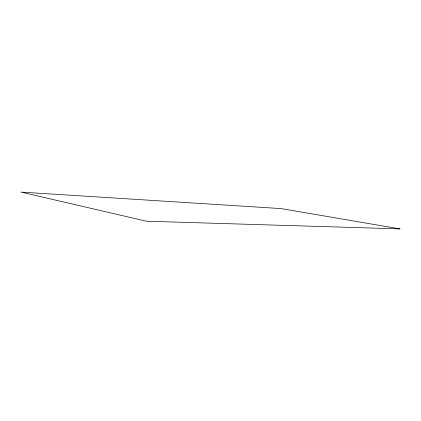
<?xml version="1.0" encoding="UTF-8"?>
<svg xmlns="http://www.w3.org/2000/svg" width="421" height="421" viewBox="0 0 421 421"><rect width="100%" height="100%" fill="white"/><g stroke="black" fill="none" stroke-linecap="round" stroke-linejoin="round"><path stroke-width="0.63" d="M399.95 228.903L146.329 221.209L21.05 192.097L281.028 208.584L399.95 228.903"/></g></svg>
